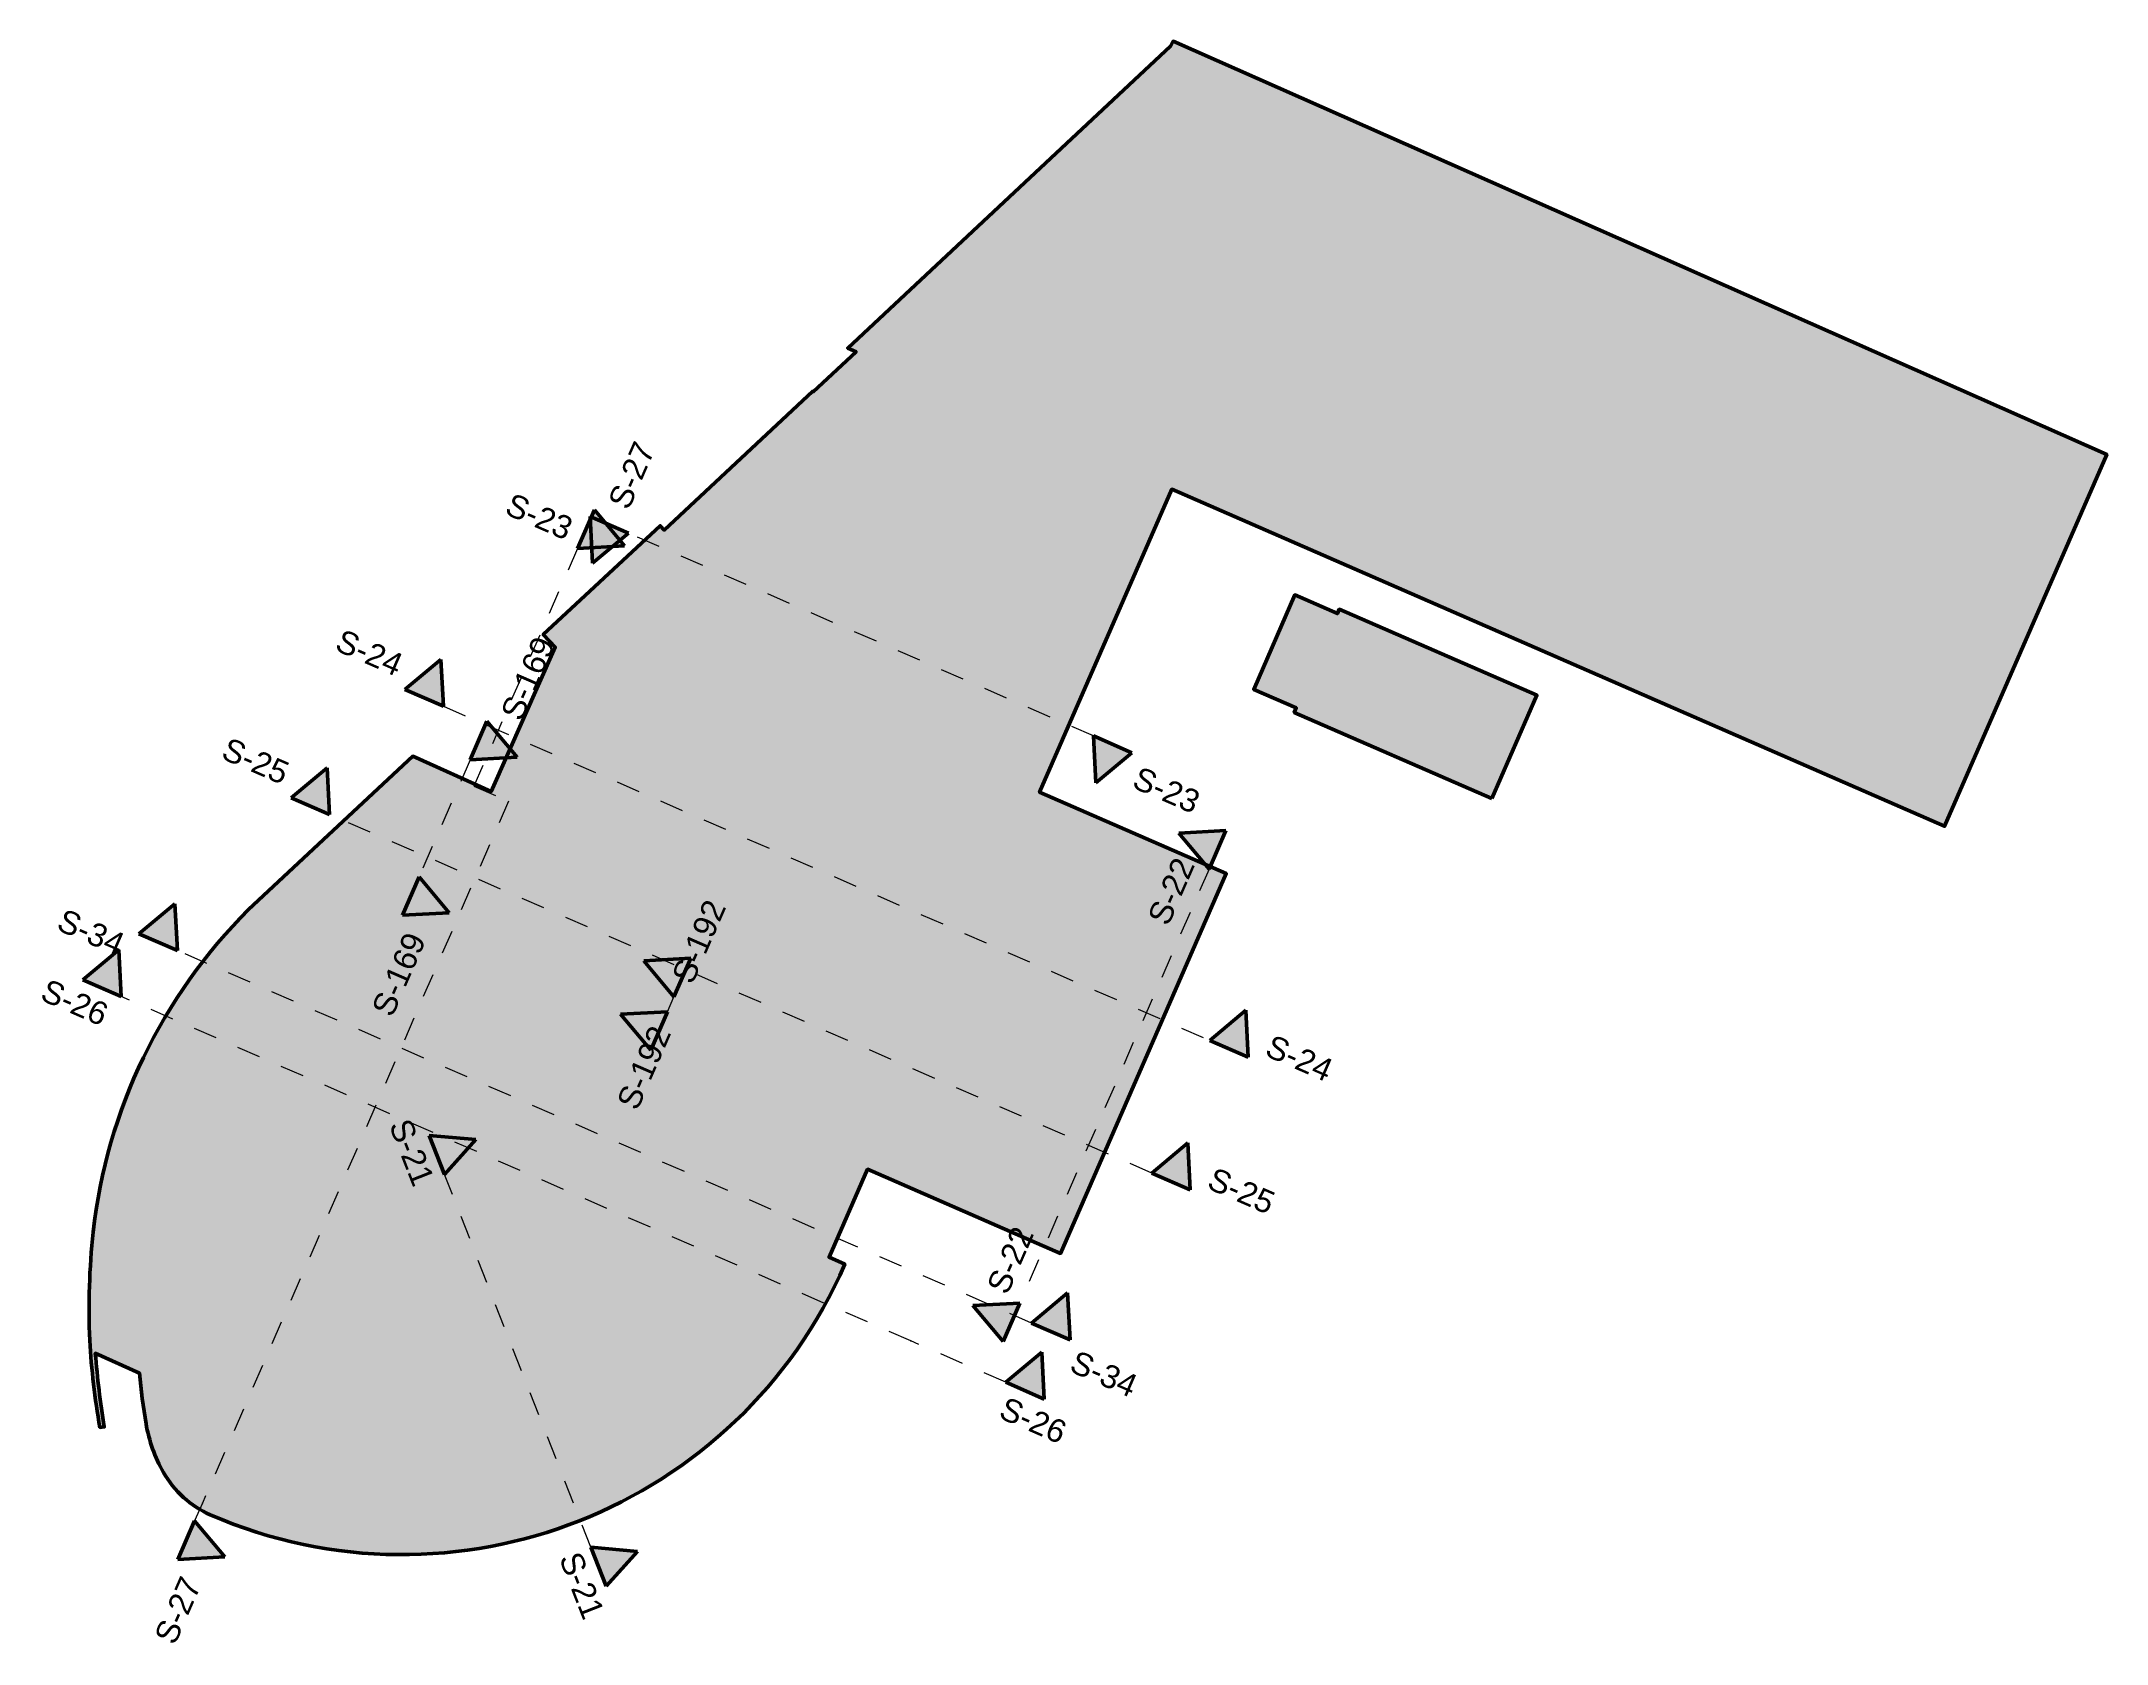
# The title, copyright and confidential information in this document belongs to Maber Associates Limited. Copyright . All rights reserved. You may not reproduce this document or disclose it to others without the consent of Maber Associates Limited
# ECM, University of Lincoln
# Model space of a CAD drawing. Header units: millimetres. Extents: x -48147 to 1392261, y -496296 to 18123.
# Drawn here: x -48147 to 74924, y -77365 to 18123 of the extents above.
import ezdxf

# ---------------------------------------------------------------- set-up
doc = ezdxf.new("R2010")
doc.units = ezdxf.units.MM
doc.header["$MEASUREMENT"] = 0
doc.linetypes.add('Dashed', pattern=[2822.222233, 1411.111116, -1411.111116])
doc.layers.add('A-95-MC_Marker_Section_P2.Marker', color=7, linetype='Continuous')
for name, color, linetype, lineweight in [('A-95-MC_Marker_Section_P2.Marker_Pen_No__1', 7, 'Continuous', 13), ('A-95-MC_Marker_Section_P2.Marker_Pen_No__6', 7, 'Continuous', 35), ('A-95-P_Building_Outline_Elevations_Pen_No__22', 8, 'Continuous', 50)]:
    doc.layers.add(name, color=color, linetype=linetype, lineweight=lineweight)
for name, color, linetype, lineweight, true_color in [('A-95-MC_Marker_Section_P2.Marker_Pen_No__25', 7, 'Continuous', 50, 0x2a2a2a), ('A-95-P_Building_Outline_Elevations_Pen_No__242', 7, 'Continuous', 13, 0xeda42a), ('A-95-P_Building_Outline_Elevations_Pen_No__28', 7, 'Continuous', 50, 0x2a2a2a)]:
    doc.layers.add(name, color=color, linetype=linetype, lineweight=lineweight, true_color=true_color)
doc.styles.add('GENERATED_STYLE_1', font='')
doc.styles.get('GENERATED_STYLE_1').set_extended_font_data('Swis721 BT')

# ---------------------------------------------------------------- blocks, each defined once
blk = doc.blocks.new('Cutting Plane_1_2', base_point=(-11338, -40856))
at = {"layer": 'A-95-MC_Marker_Section_P2.Marker_Pen_No__25', "linetype": 'Continuous'}
for points in [[(-9448, -36522), (-10447, -38814), (-12239, -36668)], [(-11837, -42002), (-10838, -39710), (-13629, -39857)]]:
    blk.add_hatch(color=256, dxfattribs=at).paths.add_polyline_path(points)
at = {"layer": 'A-95-MC_Marker_Section_P2.Marker_Pen_No__1', "linetype": 'Dashed'}
blk.add_line((-10838, -39710), (-10447, -38814), dxfattribs=at)
at = {"layer": 'A-95-MC_Marker_Section_P2.Marker_Pen_No__25', "linetype": 'Continuous'}
for p, q in [((-12239, -36668), (-9448, -36522)), ((-10447, -38814), (-12239, -36668)), ((-9448, -36522), (-10447, -38814)), ((-10838, -39710), (-13629, -39857)), ((-13629, -39857), (-11837, -42002)), ((-11837, -42002), (-10838, -39710))]:
    blk.add_line(p, q, dxfattribs=at)
at = {"layer": 'A-95-MC_Marker_Section_P2.Marker_Pen_No__6', "char_height": 1375, "rotation": 66.44041, "style": 'GENERATED_STYLE_1'}
for insert, attachment_point in [((-7294, -33455), 9), ((-12620, -45667), 7)]:
    blk.add_mtext('\\A1;{\\fSwis721 BT|b0|i0|c0|p34;S-192}', dxfattribs=dict(at, insert=insert, attachment_point=attachment_point))
blk = doc.blocks.new('Cutting Plane_2_2', base_point=(-14943, -72774))
at = {"layer": 'A-95-MC_Marker_Section_P2.Marker_Pen_No__25', "linetype": 'Continuous'}
for points in [[(-25036, -47075), (-24122, -49402), (-22252, -47324)], [(-14487, -73938), (-15400, -71611), (-12616, -71861)]]:
    blk.add_hatch(color=256, dxfattribs=at).paths.add_polyline_path(points)
at = {"layer": 'A-95-MC_Marker_Section_P2.Marker_Pen_No__1', "linetype": 'Dashed'}
blk.add_line((-15400, -71611), (-24122, -49402), dxfattribs=at)
at = {"layer": 'A-95-MC_Marker_Section_P2.Marker_Pen_No__25', "linetype": 'Continuous'}
for p, q in [((-25036, -47075), (-24122, -49402)), ((-22252, -47324), (-25036, -47075)), ((-24122, -49402), (-22252, -47324)), ((-15400, -71611), (-12616, -71861)), ((-14487, -73938), (-15400, -71611)), ((-12616, -71861), (-14487, -73938))]:
    blk.add_line(p, q, dxfattribs=at)
at = {"layer": 'A-95-MC_Marker_Section_P2.Marker_Pen_No__6', "char_height": 1375, "rotation": 291.44041, "style": 'GENERATED_STYLE_1'}
for insert, attachment_point in [((-27466, -46459), 7), ((-15848, -76042), 9)]:
    blk.add_mtext('\\A1;{\\fSwis721 BT|b0|i0|c0|p34;S-21}', dxfattribs=dict(at, insert=insert, attachment_point=attachment_point))
blk = doc.blocks.new('Cutting Plane_3_2', base_point=(21934, -30056))
at = {"layer": 'A-95-MC_Marker_Section_P2.Marker_Pen_No__25', "linetype": 'Continuous'}
for points in [[(22434, -28910), (21435, -31201), (19643, -29056)], [(9158, -59355), (10157, -57064), (7366, -57210)]]:
    blk.add_hatch(color=256, dxfattribs=at).paths.add_polyline_path(points)
at = {"layer": 'A-95-MC_Marker_Section_P2.Marker_Pen_No__1', "linetype": 'Dashed'}
blk.add_line((21435, -31201), (10157, -57064), dxfattribs=at)
at = {"layer": 'A-95-MC_Marker_Section_P2.Marker_Pen_No__25', "linetype": 'Continuous'}
for p, q in [((19643, -29056), (22434, -28910)), ((21435, -31201), (19643, -29056)), ((22434, -28910), (21435, -31201)), ((10157, -57064), (7366, -57210)), ((7366, -57210), (9158, -59355)), ((9158, -59355), (10157, -57064))]:
    blk.add_line(p, q, dxfattribs=at)
at = {"layer": 'A-95-MC_Marker_Section_P2.Marker_Pen_No__6', "char_height": 1375, "rotation": 66.44041, "style": 'GENERATED_STYLE_1'}
for insert, attachment_point in [((20636, -30947), 9), ((9428, -56651), 7)]:
    blk.add_mtext('\\A1;{\\fSwis721 BT|b0|i0|c0|p34;S-22}', dxfattribs=dict(at, insert=insert, attachment_point=attachment_point))
blk = doc.blocks.new('Cutting Plane_4_2', base_point=(15693, -23771))
at = {"layer": 'A-95-MC_Marker_Section_P2.Marker_Pen_No__25', "linetype": 'Continuous'}
for points in [[(-15445, -10193), (-13154, -11192), (-15299, -12984)], [(16839, -24270), (14547, -23271), (14694, -26062)]]:
    blk.add_hatch(color=256, dxfattribs=at).paths.add_polyline_path(points)
at = {"layer": 'A-95-MC_Marker_Section_P2.Marker_Pen_No__1', "linetype": 'Dashed'}
blk.add_line((14547, -23271), (-13154, -11192), dxfattribs=at)
at = {"layer": 'A-95-MC_Marker_Section_P2.Marker_Pen_No__25', "linetype": 'Continuous'}
for p, q in [((-15299, -12984), (-15445, -10193)), ((-15445, -10193), (-13154, -11192)), ((-13154, -11192), (-15299, -12984)), ((16839, -24270), (14547, -23271)), ((14547, -23271), (14694, -26062)), ((14694, -26062), (16839, -24270))]:
    blk.add_line(p, q, dxfattribs=at)
at = {"layer": 'A-95-MC_Marker_Section_P2.Marker_Pen_No__6', "char_height": 1375, "rotation": 336.44041, "style": 'GENERATED_STYLE_1'}
for insert, attachment_point in [((-16898, -11649), 9), ((16761, -26326), 7)]:
    blk.add_mtext('\\A1;{\\fSwis721 BT|b0|i0|c0|p34;S-23}', dxfattribs=dict(at, insert=insert, attachment_point=attachment_point))
blk = doc.blocks.new('Cutting Plane_5_2', base_point=(-25330, -21003))
at = {"layer": 'A-95-MC_Marker_Section_P2.Marker_Pen_No__25', "linetype": 'Continuous'}
for points in [[(-26476, -20503), (-24185, -21502), (-24331, -18711)], [(23767, -42411), (21475, -41412), (23620, -39620)]]:
    blk.add_hatch(color=256, dxfattribs=at).paths.add_polyline_path(points)
at = {"layer": 'A-95-MC_Marker_Section_P2.Marker_Pen_No__1', "linetype": 'Dashed'}
blk.add_line((-24185, -21502), (21475, -41412), dxfattribs=at)
at = {"layer": 'A-95-MC_Marker_Section_P2.Marker_Pen_No__25', "linetype": 'Continuous'}
for p, q in [((-24331, -18711), (-26476, -20503)), ((-24185, -21502), (-24331, -18711)), ((-26476, -20503), (-24185, -21502)), ((21475, -41412), (23620, -39620)), ((23620, -39620), (23767, -42411)), ((23767, -42411), (21475, -41412))]:
    blk.add_line(p, q, dxfattribs=at)
at = {"layer": 'A-95-MC_Marker_Section_P2.Marker_Pen_No__6', "char_height": 1375, "rotation": 336.44041, "style": 'GENERATED_STYLE_1'}
for insert, attachment_point in [((-30739, -18143), 7), ((28396, -43929), 9)]:
    blk.add_mtext('\\A1;{\\fSwis721 BT|b0|i0|c0|p34;S-24}', dxfattribs=dict(at, insert=insert, attachment_point=attachment_point))
blk = doc.blocks.new('Cutting Plane_6_2', base_point=(19169, -49816))
at = {"layer": 'A-95-MC_Marker_Section_P2.Marker_Pen_No__25', "linetype": 'Continuous'}
for points in [[(-33257, -26956), (-30965, -27955), (-31111, -25164)], [(20315, -50315), (18023, -49316), (20168, -47524)]]:
    blk.add_hatch(color=256, dxfattribs=at).paths.add_polyline_path(points)
at = {"layer": 'A-95-MC_Marker_Section_P2.Marker_Pen_No__1', "linetype": 'Dashed'}
blk.add_line((18023, -49316), (-30965, -27955), dxfattribs=at)
at = {"layer": 'A-95-MC_Marker_Section_P2.Marker_Pen_No__25', "linetype": 'Continuous'}
for p, q in [((-31111, -25164), (-33257, -26956)), ((-30965, -27955), (-31111, -25164)), ((-33257, -26956), (-30965, -27955)), ((18023, -49316), (20168, -47524)), ((20168, -47524), (20315, -50315)), ((20315, -50315), (18023, -49316))]:
    blk.add_line(p, q, dxfattribs=at)
at = {"layer": 'A-95-MC_Marker_Section_P2.Marker_Pen_No__6', "char_height": 1375, "rotation": 336.44041, "style": 'GENERATED_STYLE_1'}
for insert, attachment_point in [((-37519, -24596), 7), ((24944, -51833), 9)]:
    blk.add_mtext('\\A1;{\\fSwis721 BT|b0|i0|c0|p34;S-25}', dxfattribs=dict(at, insert=insert, attachment_point=attachment_point))
blk = doc.blocks.new('Cutting Plane_7_2', base_point=(10470, -62287))
at = {"layer": 'A-95-MC_Marker_Section_P2.Marker_Pen_No__25', "linetype": 'Continuous'}
for points in [[(-45676, -37804), (-43384, -38803), (-43531, -36012)], [(11616, -62786), (9325, -61787), (11470, -59995)]]:
    blk.add_hatch(color=256, dxfattribs=at).paths.add_polyline_path(points)
at = {"layer": 'A-95-MC_Marker_Section_P2.Marker_Pen_No__1', "linetype": 'Dashed'}
for p, q in [((3665, -59319), (-43384, -38803)), ((9325, -61787), (3665, -59319))]:
    blk.add_line(p, q, dxfattribs=at)
blk.add_point((3665, -59319), dxfattribs=at)
at = {"layer": 'A-95-MC_Marker_Section_P2.Marker_Pen_No__25', "linetype": 'Continuous'}
for p, q in [((-43531, -36012), (-45676, -37804)), ((-43384, -38803), (-43531, -36012)), ((-45676, -37804), (-43384, -38803)), ((9325, -61787), (11470, -59995)), ((11470, -59995), (11616, -62786)), ((11616, -62786), (9325, -61787))]:
    blk.add_line(p, q, dxfattribs=at)
at = {"layer": 'A-95-MC_Marker_Section_P2.Marker_Pen_No__6', "char_height": 1375, "rotation": 336.44041, "style": 'GENERATED_STYLE_1'}
for insert, attachment_point in [((-48297, -38986), 7), ((12534, -65511), 9)]:
    blk.add_mtext('\\A1;{\\fSwis721 BT|b0|i0|c0|p34;S-26}', dxfattribs=dict(at, insert=insert, attachment_point=attachment_point))
blk = doc.blocks.new('Cutting Plane_8_2', base_point=(-15692, -10946))
at = {"layer": 'A-95-MC_Marker_Section_P2.Marker_Pen_No__25', "linetype": 'Continuous'}
for points in [[(-15193, -9800), (-16192, -12092), (-13401, -11945)], [(-40008, -72343), (-39009, -70052), (-37217, -72197)]]:
    blk.add_hatch(color=256, dxfattribs=at).paths.add_polyline_path(points)
at = {"layer": 'A-95-MC_Marker_Section_P2.Marker_Pen_No__1', "linetype": 'Dashed'}
for p, q in [((-16192, -12092), (-22372, -26264)), ((-22372, -26264), (-20308, -27164)), ((-20308, -27164), (-38549, -68998)), ((-38549, -68998), (-39009, -70052))]:
    blk.add_line(p, q, dxfattribs=at)
blk.add_point((-38549, -68998), dxfattribs=at)
at = {"layer": 'A-95-MC_Marker_Section_P2.Marker_Pen_No__25', "linetype": 'Continuous'}
for p, q in [((-15193, -9800), (-16192, -12092)), ((-13401, -11945), (-15193, -9800)), ((-16192, -12092), (-13401, -11945)), ((-40008, -72343), (-39009, -70052)), ((-39009, -70052), (-37217, -72197)), ((-37217, -72197), (-40008, -72343))]:
    blk.add_line(p, q, dxfattribs=at)
at = {"layer": 'A-95-MC_Marker_Section_P2.Marker_Pen_No__6', "char_height": 1375, "rotation": 66.44041, "style": 'GENERATED_STYLE_1'}
for insert, attachment_point in [((-13137, -9878), 7), ((-38552, -73796), 9)]:
    blk.add_mtext('\\A1;{\\fSwis721 BT|b0|i0|c0|p34;S-27}', dxfattribs=dict(at, insert=insert, attachment_point=attachment_point))
blk = doc.blocks.new('Cutting Plane_9_2', base_point=(12010, -58755))
at = {"layer": 'A-95-MC_Marker_Section_P2.Marker_Pen_No__25', "linetype": 'Continuous'}
for points in [[(-42330, -35060), (-40039, -36059), (-40185, -33268)], [(13156, -59255), (10865, -58256), (13010, -56464)]]:
    blk.add_hatch(color=256, dxfattribs=at).paths.add_polyline_path(points)
at = {"layer": 'A-95-MC_Marker_Section_P2.Marker_Pen_No__1', "linetype": 'Dashed'}
blk.add_line((10865, -58256), (-40039, -36059), dxfattribs=at)
at = {"layer": 'A-95-MC_Marker_Section_P2.Marker_Pen_No__25', "linetype": 'Continuous'}
for p, q in [((-40185, -33268), (-42330, -35060)), ((-40039, -36059), (-40185, -33268)), ((-42330, -35060), (-40039, -36059)), ((10865, -58256), (13010, -56464)), ((13010, -56464), (13156, -59255)), ((13156, -59255), (10865, -58256))]:
    blk.add_line(p, q, dxfattribs=at)
at = {"layer": 'A-95-MC_Marker_Section_P2.Marker_Pen_No__6', "char_height": 1375, "rotation": 336.44041, "style": 'GENERATED_STYLE_1'}
for insert, attachment_point in [((-47326, -34801), 7), ((16746, -62739), 9)]:
    blk.add_mtext('\\A1;{\\fSwis721 BT|b0|i0|c0|p34;S-34}', dxfattribs=dict(at, insert=insert, attachment_point=attachment_point))
blk = doc.blocks.new('Cutting Plane_10_2', base_point=(-22092, -23539))
at = {"layer": 'A-95-MC_Marker_Section_P2.Marker_Pen_No__25', "linetype": 'Continuous'}
for points in [[(-21592, -22393), (-22591, -24685), (-19800, -24538)], [(-26633, -33954), (-25634, -31662), (-23842, -33807)]]:
    blk.add_hatch(color=256, dxfattribs=at).paths.add_polyline_path(points)
at = {"layer": 'A-95-MC_Marker_Section_P2.Marker_Pen_No__1', "linetype": 'Dashed'}
blk.add_line((-22591, -24685), (-25634, -31662), dxfattribs=at)
at = {"layer": 'A-95-MC_Marker_Section_P2.Marker_Pen_No__25', "linetype": 'Continuous'}
for p, q in [((-21592, -22393), (-22591, -24685)), ((-19800, -24538), (-21592, -22393)), ((-22591, -24685), (-19800, -24538)), ((-26633, -33954), (-25634, -31662)), ((-25634, -31662), (-23842, -33807)), ((-23842, -33807), (-26633, -33954))]:
    blk.add_line(p, q, dxfattribs=at)
at = {"layer": 'A-95-MC_Marker_Section_P2.Marker_Pen_No__6', "char_height": 1375, "rotation": 66.44041, "style": 'GENERATED_STYLE_1'}
for insert, attachment_point in [((-19536, -22471), 7), ((-25177, -35407), 9)]:
    blk.add_mtext('\\A1;{\\fSwis721 BT|b0|i0|c0|p34;S-169}', dxfattribs=dict(at, insert=insert, attachment_point=attachment_point))

msp = doc.modelspace()

# ---------------------------------------------------------------- hatches: boundary and pattern name
at = {"layer": 'A-95-P_Building_Outline_Elevations_Pen_No__22', "linetype": 'Continuous'}
for points in [[(74923.6, -6492.6), (65259.9, -28654.5), (-97.7, -155.4), (10679.5, 9918.6), (14984.9, 8068.6), (19304, 18119.9)], [(74923.6, -6492.6), (65259.9, -28654.5), (-97.7, -155.4), (10754.9, 9886.2), (14860, 8122.3), (19170.7, 17818.5)]]:
    msp.add_hatch(color=256, dxfattribs=at).paths.add_polyline_path(points)
at = {"layer": 'A-95-P_Building_Outline_Elevations_Pen_No__242', "linetype": 'Continuous'}
for points in [[(-45056.7, -52842, 0.03813219), (-45256.1, -59290.7, 0.03065386), (-44657.5, -64479), (-44394.9, -64448.7, -0.02023417), (-44927.6, -60058.7), (-42299.6, -61236.4, 0.01706523), (-41905.6, -64256.8, 0.08540972), (-40869.9, -67158.8, 0.15780674), (-38079.5, -69687.3, 0.4137358), (-268.7, -54744.8), (-1203.2, -54337.4), (1083.8, -49092.6), (12592.1, -54105), (22460.8, -31473), (11338.1, -26623.5), (19208.6, -8573.9), (65259.9, -28654.5), (74923.6, -6492.6), (19296.9, 18123.1), (19143.5, 17830.3), (-97.7, -155.3), (402.7, -372.5), (-2152.5, -2756), (-2173.2, -2733.8), (-11023.5, -11005.5), (-11269.7, -10741), (-18238.1, -17225.7), (-17527.3, -17989.6), (-21336.6, -26580.2), (-26011.9, -24477.5), (-35790.9, -33615.2, 0.17070773)], [(38284.8, -27007), (40971.6, -20845.4), (29198.3, -15716.6), (29082, -15982.1), (26547, -14871.8), (24094.3, -20496.7), (26627.3, -21601.2), (26509.2, -21872.2)]]:
    msp.add_hatch(color=256, dxfattribs=at).paths.add_polyline_path(points)

# ---------------------------------------------------------------- linework, layer by layer
at = {"layer": 'A-95-P_Building_Outline_Elevations_Pen_No__28', "linetype": 'Continuous', "flags": 128}
msp.add_lwpolyline([(-45056.7, -52842, 0.03813219), (-45256.1, -59290.7, 0.03065386), (-44657.5, -64479), (-44394.9, -64448.7, -0.02023417), (-44927.6, -60058.7), (-42299.6, -61236.4, 0.01706523), (-41905.6, -64256.8, 0.08540972), (-40869.9, -67158.8, 0.15780674), (-38079.5, -69687.3, 0.4137358), (-268.7, -54744.8), (-1203.2, -54337.4), (1083.8, -49092.6), (12592.1, -54105), (22460.8, -31473), (11338.1, -26623.5), (19208.6, -8573.9), (65259.9, -28654.5), (74923.6, -6492.6), (19296.9, 18123.1), (19143.5, 17830.3), (-97.7, -155.3), (402.7, -372.5), (-2152.5, -2756), (-2173.2, -2733.8), (-11023.5, -11005.5), (-11269.7, -10741), (-18238.1, -17225.7), (-17527.3, -17989.6), (-21336.6, -26580.2), (-26011.9, -24477.5), (-35790.9, -33615.2, 0.17070773)], format="xyb", close=True, dxfattribs=at)
msp.add_lwpolyline([(38284.8, -27007), (40971.6, -20845.4), (29198.3, -15716.6), (29082, -15982.1), (26547, -14871.8), (24094.3, -20496.7), (26627.3, -21601.2), (26509.2, -21872.2)], close=True, dxfattribs=at)

# ---------------------------------------------------------------- block references
at = {"layer": 'A-95-MC_Marker_Section_P2.Marker'}
for name, p in [('Cutting Plane_8_2', (-15692.4, -10945.9)), ('Cutting Plane_4_2', (15693.3, -23770.8)), ('Cutting Plane_5_2', (-25330.5, -21002.6)), ('Cutting Plane_10_2', (-22091.6, -23538.9)), ('Cutting Plane_6_2', (19168.8, -49815.7)), ('Cutting Plane_3_2', (21934.2, -30055.5)), ('Cutting Plane_1_2', (-11337.7, -40855.9)), ('Cutting Plane_9_2', (12010.4, -58755.3)), ('Cutting Plane_7_2', (10470.5, -62286.8)), ('Cutting Plane_2_2', (-14943.4, -72774.3))]:
    msp.add_blockref(name, p, dxfattribs=at)

doc.saveas('drawing.dxf')
